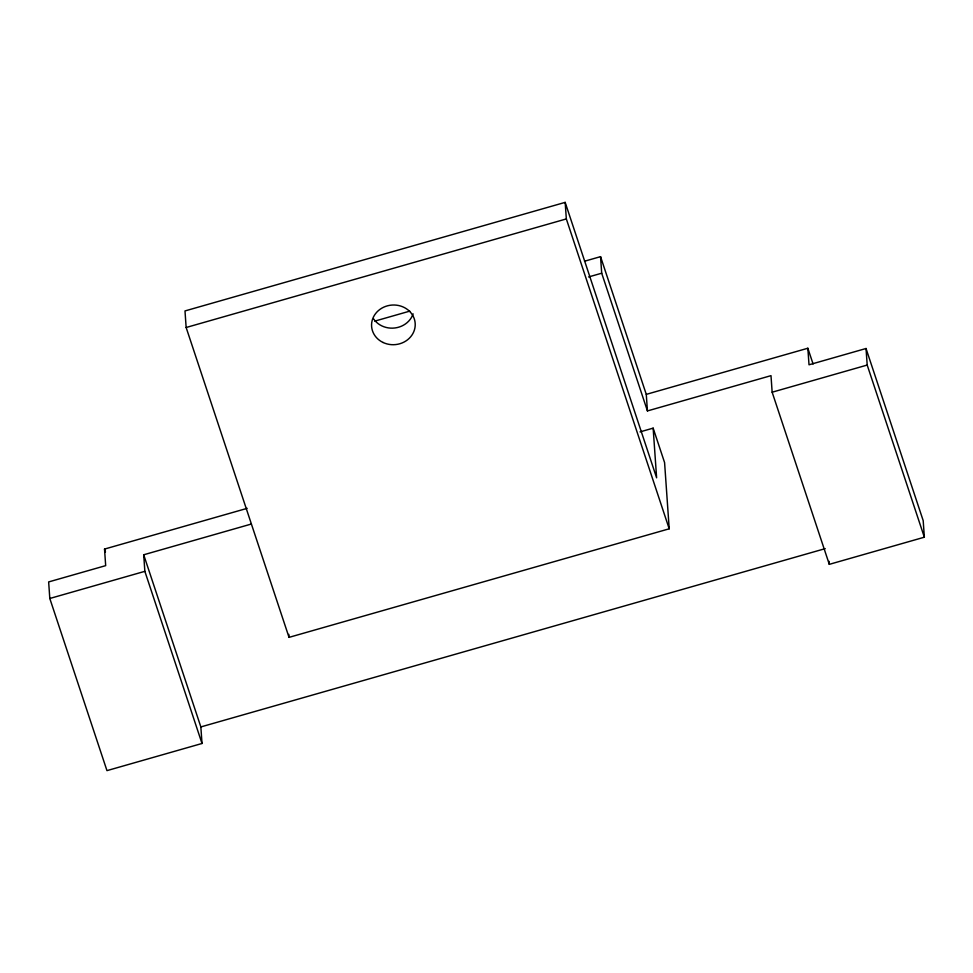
<?xml version="1.0" encoding="UTF-8"?>
<svg xmlns="http://www.w3.org/2000/svg" width="973" height="973" viewBox="0 0 973 973"><rect width="100%" height="100%" fill="white"/><g stroke="black" fill="none" stroke-linecap="round" stroke-linejoin="round"><path stroke-width="1.46" d="M653.151 428.144L656.617 477.816L565.167 202.372L184.992 310.934L186.147 327.5L289.03 637.364L669.205 528.801L664.583 462.576L653.151 428.144L640.039 431.89M186.147 327.5L566.335 218.925L565.167 202.372M374.775 321.126L409.73 311.141M584.53 261.226L600.548 256.653L646.279 394.369L647.434 410.934L770.993 375.651L772.148 392.204L829.3 564.352L924.35 537.205L923.195 520.652L866.031 348.504L809.013 364.79L807.845 348.237L646.279 394.369M588.592 276.952L601.703 273.206L600.548 256.653M251.265 524.058L143.7 554.78L200.852 726.928L202.007 743.481L106.969 770.628L49.805 598.48L48.65 581.927L105.68 565.641L104.525 549.076L247.166 508.344M49.805 598.48L144.855 571.333L143.7 554.78M772.148 392.204L867.198 365.057L866.031 348.504M200.852 726.928L825.226 548.626M867.198 365.057L924.35 537.205M807.845 348.237L813.087 364.011M601.703 273.206L647.434 410.934M566.335 218.925L669.205 528.801M144.855 571.333L202.007 743.481M104.525 549.076L105.473 551.946M829.093 561.336L829.3 564.352M288.823 634.36L289.03 637.364M413.111 313.853A21.844 19.849 -4 0 1 395.026 327.962A21.844 19.849 -4 0 1 373.656 318.974M383.046 342.472A21.844 19.849 -4 0 0 415.216 323.985A21.844 19.849 -4 0 0 381.903 308.113A21.844 19.849 -4 0 0 383.046 342.472"/></g></svg>
